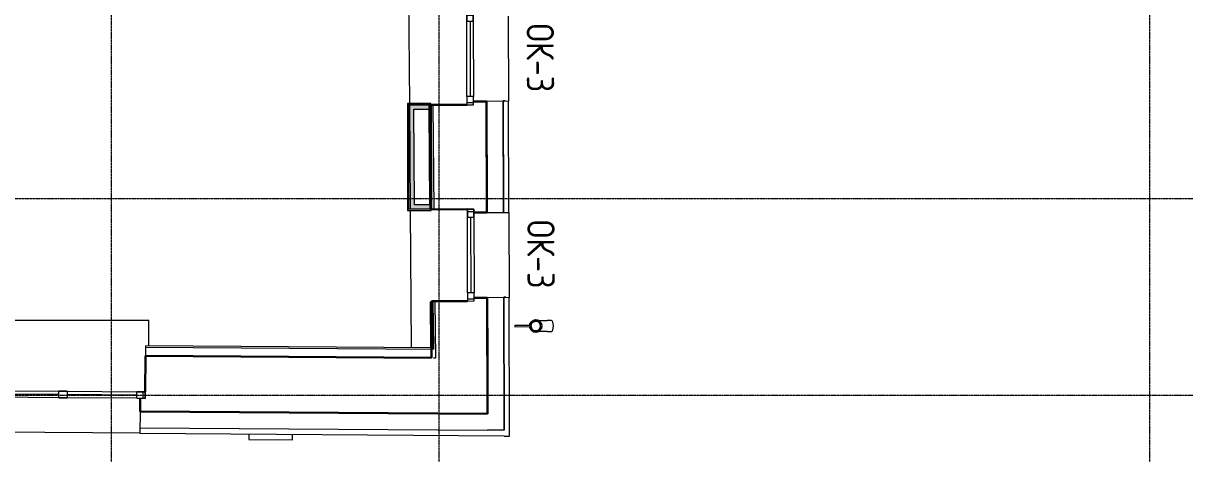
# Model space of a CAD drawing. Header units: millimetres. Extents: x -10178924 to 11692288, y -947381 to 58396.
# Drawn here: x 45044 to 55670, y -92411 to -88468 of the extents above; entities that cross this region are included whole.
import ezdxf

# ---------------------------------------------------------------- set-up
doc = ezdxf.new("R2010")
doc.units = ezdxf.units.MM
doc.linetypes.add('ADSK_Линия сетки', pattern=[25, 20, -2.5, 0, -2.5])
for name, color, linetype, lineweight in [('_ Окна', 7, 'Continuous', 9), ('Марки окон', 7, 'Continuous', 20), ('Обобщенные модели', 7, 'Continuous', 18), ('Окна', 7, 'Continuous', 9), ('Оси', 253, 'Continuous', 9), ('Перекрытие', 7, 'Continuous', 18), ('Стены внутренние', 7, 'Continuous', 18), ('Стены наружные', 7, 'Continuous', 18), ('Стены несущие', 7, 'Continuous', 30), ('Стены отделка', 7, 'Continuous', 30), ('Стены штриховка', 7, 'Continuous', 9), ('ШТРИХОВКА', 252, 'Continuous', 15)]:
    doc.layers.add(name, color=color, linetype=linetype, lineweight=lineweight)
doc.styles.add('GOST Common_2', font='GOST_Common.ttf', dxfattribs={"width": 0.9, "height": 250})

# ---------------------------------------------------------------- blocks, each defined once
blk = doc.blocks.new('оси')
at = {"layer": 'Оси', "linetype": 'ADSK_Линия сетки'}
for p, q in [((52350, -2196), (52350, 46378)), ((55350, -2196), (55350, 46378)), ((61850, -2196), (61850, 46378)), ((-3614, 3950), (62615, 3950)), ((-3614, 2150), (62505, 2150))]:
    blk.add_line(p, q, dxfattribs=at)
blk = doc.blocks.new('окна_rehau_двупольное_2_фрамуги - 1460х2440 _нов_-3905278-План 1-го этажа')
at = {"layer": '_ Окна', "lineweight": 18}
for p, q in [((-750, 75), (-750, 135)), ((-750, 135), (-674, 135)), ((-674, 135), (-674, 75)), ((-38, 75), (-38, 135)), ((-38, 135), (38, 135)), ((38, 135), (38, 75)), ((674, 135), (674, 75)), ((750, 135), (674, 135)), ((750, 75), (750, 135)), ((-674, 75), (-750, 75)), ((38, 75), (-38, 75)), ((674, 75), (750, 75))]:
    blk.add_line(p, q, dxfattribs=at)
at = {"layer": '_ Окна'}
for p, q in [((-730, 75), (-730, 135)), ((730, 75), (730, 135)), ((-674, 105), (-38, 105)), ((38, 105), (674, 105))]:
    blk.add_line(p, q, dxfattribs=at)
at = {"layer": 'Окна'}
for p, q in [((-750, 135), (-750, 75)), ((-674, 135), (-750, 135)), ((-674, 135), (-38, 135)), ((38, 135), (-38, 135)), ((38, 135), (674, 135)), ((750, 135), (674, 135)), ((750, 75), (750, 135)), ((-750, 75), (-674, 75)), ((-38, 75), (-674, 75)), ((-38, 75), (38, 75)), ((674, 75), (38, 75)), ((674, 75), (750, 75))]:
    blk.add_line(p, q, dxfattribs=at)
blk = doc.blocks.new('окна_rehau_однопольное_фрамуга_сверху - 800х2240 _нов_-2056886-План 1-го этажа')
at = {"layer": '_ Окна', "lineweight": 18}
for p, q in [((-420, 75), (-420, 135)), ((-420, 135), (-344, 135)), ((-344, 135), (-344, 75)), ((344, 135), (344, 75)), ((420, 135), (344, 135)), ((420, 75), (420, 135)), ((-344, 75), (-420, 75)), ((344, 75), (420, 75))]:
    blk.add_line(p, q, dxfattribs=at)
at = {"layer": '_ Окна'}
for p, q in [((-400, 75), (-400, 135)), ((400, 75), (400, 135)), ((-344, 105), (344, 105))]:
    blk.add_line(p, q, dxfattribs=at)
at = {"layer": 'Окна'}
for p, q in [((-420, 135), (-420, 75)), ((-344, 135), (-420, 135)), ((-344, 135), (344, 135)), ((420, 135), (344, 135)), ((420, 75), (420, 135)), ((-420, 75), (-344, 75)), ((344, 75), (-344, 75)), ((344, 75), (420, 75))]:
    blk.add_line(p, q, dxfattribs=at)
blk = doc.blocks.new('Водосток - Тип 1 _карниз больше 490мм_-5165756-План 1-го этажа')
at = {"layer": 'Обобщенные модели'}
for p, q in [((75, 306), (75, 264)), ((175, 264), (175, 306)), ((120, 109), (120, -30)), ((130, -30), (130, 109)), ((120, -30), (130, -30))]:
    blk.add_line(p, q, dxfattribs=at)
at = {"layer": 'Обобщенные модели', "flags": 128}
for points in [[(75, 173), (75, 174), (75, 177), (75, 180), (75, 183), (75, 186), (75, 190), (75, 193), (75, 197), (75, 201), (75, 205), (75, 210), (75, 214), (75, 219), (75, 224), (75, 229), (75, 234), (75, 239), (75, 245), (75, 250), (75, 256), (75, 261), (75, 264)], [(175, 264), (175, 258), (175, 252), (175, 247), (175, 242), (175, 236), (175, 231), (175, 226), (175, 221), (175, 216), (175, 212), (175, 207), (175, 203), (175, 199), (175, 195), (175, 191), (175, 188), (175, 184), (175, 181), (175, 178), (175, 175), (175, 173)]]:
    blk.add_lwpolyline(points, dxfattribs=at)
at = {"layer": 'Обобщенные модели'}
for start, end in [(90, 270), (270, 90)]:
    blk.add_arc((125, 160), 52, start, end, dxfattribs=at)
at = {"layer": 'Обобщенные модели', "lineweight": 40}
for start, end in [(90, 270), (270, 90)]:
    blk.add_arc((125, 160), 50, start, end, dxfattribs=at)
at = {"layer": 'Обобщенные модели'}
for start_param, end_param in [(4.712389, 6.283185), (3.141593, 4.712389)]:
    blk.add_ellipse((125, 306), major_axis=(-50, 0), ratio=0.309017, start_param=start_param, end_param=end_param, dxfattribs=at)
blk = doc.blocks.new('1 этаж')
at = {"layer": 'Стены внутренние'}
for points in [[(48584, -65014), (48624, -65014), (48617, -64098), (48577, -64098), (48581, -64591)], [(48617, -64138), (48757, -64138), (48757, -64098), (48617, -64098)], [(48584, -65054), (48765, -65054), (48765, -65014), (48584, -65014)]]:
    blk.add_hatch(color=256, dxfattribs=at).paths.add_polyline_path(points)
at = {"layer": 'Перекрытие'}
for p, q in [((48556, -61420), (48577, -64086)), ((48757, -64098), (48762, -64098)), ((48764, -65014), (48757, -64138)), ((48793, -64097), (49103, -64095)), ((48584, -65066), (48594, -66320)), ((48774, -66321), (48770, -65902)), ((48770, -65902), (48779, -65902)), ((46194, -66072), (44534, -66072)), ((46194, -66303), (46194, -66072)), ((46082, -66725), (46158, -66725))]:
    blk.add_line(p, q, dxfattribs=at)
at = {"layer": 'Стены наружные'}
for p, q in [((49481, -63285), (49483, -64065)), ((49433, -64065), (49433, -64062)), ((49453, -64062), (49433, -64062)), ((49453, -64062), (49453, -64065)), ((49486, -65083), (49489, -65863)), ((49439, -65863), (49439, -65860)), ((49459, -65860), (49439, -65860)), ((49459, -65860), (49459, -65863)), ((46111, -67105), (44696, -67095))]:
    blk.add_line(p, q, dxfattribs=at)
at = {"layer": 'Стены несущие'}
for p, q in [((49283, -64066), (49163, -64066)), ((49286, -65084), (49283, -64066)), ((49283, -64066), (49286, -65039)), ((49103, -64096), (48773, -64097)), ((48773, -64097), (48776, -65055)), ((48776, -65055), (49106, -65054)), ((49166, -65084), (49286, -65084)), ((49289, -65864), (49169, -65864)), ((49292, -66927), (49289, -65864)), ((49289, -65864), (49290, -66417)), ((49109, -65894), (48779, -65895)), ((48779, -65895), (48780, -66413)), ((46161, -66395), (46158, -66725)), ((48780, -66413), (46161, -66395)), ((46161, -66395), (48780, -66413)), ((46113, -66785), (46112, -66905)), ((49292, -66927), (46112, -66905))]:
    blk.add_line(p, q, dxfattribs=at)
at = {"layer": 'Стены отделка', "lineweight": 9}
for p, q in [((49483, -64065), (49283, -64066)), ((49486, -65083), (49483, -64065)), ((48559, -64088), (48559, -65064)), ((48773, -64086), (48561, -64086)), ((48571, -65054), (48571, -64098)), ((48571, -64098), (48773, -64098)), ((48577, -64098), (48584, -65054)), ((48624, -65014), (48617, -64138)), ((48617, -64138), (48757, -64138)), ((48757, -64138), (48757, -64098)), ((48773, -64098), (48773, -64086)), ((48783, -65055), (48773, -64097)), ((48803, -65055), (48793, -64097)), ((48765, -65014), (48624, -65014)), ((48765, -65054), (48765, -65014)), ((48561, -65066), (48776, -65066)), ((48783, -65054), (48571, -65054)), ((48771, -65054), (48771, -65055)), ((48771, -65055), (48776, -65055)), ((48776, -65066), (48776, -65055)), ((49286, -65039), (49286, -65084)), ((49286, -65084), (49486, -65083)), ((49436, -65038), (49436, -65083)), ((49489, -65863), (49289, -65864)), ((49493, -67130), (49489, -65863)), ((48780, -65895), (48784, -66321)), ((48817, -66414), (48812, -65895)), ((46161, -66303), (46161, -66395)), ((48780, -66321), (46161, -66303)), ((46161, -66315), (48796, -66334)), ((48784, -66321), (48796, -66322)), ((48796, -66322), (48796, -66334)), ((48797, -66414), (48797, -66414)), ((48797, -66414), (48817, -66414)), ((49290, -66417), (49292, -66927)), ((46112, -66905), (46111, -67105)), ((46111, -67105), (49443, -67128)), ((47107, -67112), (47107, -67162)), ((47507, -67165), (47507, -67115)), ((49442, -67078), (49292, -67077)), ((49442, -67078), (49442, -67078)), ((49443, -67128), (49443, -67130)), ((49443, -67130), (49493, -67130)), ((47107, -67162), (47507, -67165))]:
    blk.add_line(p, q, dxfattribs=at)
at = {"layer": 'Стены штриховка'}
for p, q in [((49436, -65083), (49433, -64065)), ((49433, -64065), (49436, -65038)), ((48561, -64086), (48559, -64086)), ((48559, -64086), (48559, -64088)), ((48763, -64088), (48559, -64088)), ((48561, -64086), (48561, -65066)), ((48763, -64086), (48763, -64088)), ((48559, -65064), (48776, -65064)), ((48559, -65064), (48559, -65066)), ((48559, -65066), (48561, -65066)), ((48773, -65054), (48773, -65055)), ((49442, -67078), (49439, -65863)), ((49439, -65863), (49442, -67078)), ((48782, -65895), (48786, -66321)), ((48792, -65895), (48796, -66322)), ((48780, -66323), (46161, -66305)), ((46111, -67055), (49292, -67077))]:
    blk.add_line(p, q, dxfattribs=at)
blk.add_blockref('оси', (-6500, -68905))
at = {"layer": 'Обобщенные модели', "rotation": 270.4348437794068}
blk.add_blockref('Водосток - Тип 1 _карниз больше 490мм_-5165756-План 1-го этажа', (49571, -65999), dxfattribs=at)
at = {"layer": 'Окна'}
for name, p, rotation in [('окна_rehau_однопольное_фрамуга_сверху - 800х2240 _нов_-2056886-План 1-го этажа', (49027, -63677), 270.1745227978507), ('окна_rehau_однопольное_фрамуга_сверху - 800х2240 _нов_-2056886-План 1-го этажа', (49033, -65474), 270.1745227978507), ('окна_rehau_двупольное_2_фрамуги - 1460х2440 _нов_-3905278-План 1-го этажа', (45409, -66645), 179.5988121538022)]:
    blk.add_blockref(name, p, dxfattribs=dict(at, rotation=rotation))
at = {"layer": 'Марки окон', "lineweight": 9, "char_height": 250, "width": 684.9, "attachment_point": 5, "rotation": 270.1745, "line_spacing_factor": 1.022766, "style": 'GOST Common_2'}
for insert in [(49774, -63667), (49780, -65465)]:
    blk.add_mtext('\\pxqc,t1.8,3.6,5.4,7.2,9,10.8,12.6,14.4,16.2,18,19.8,21.6,23.4,25.2,27,28.8,30.6,32.4,34.2,36,37.8,39.6,41.4,43.2,45,46.8,48.6,50.4,52.2,54,55.8,57.6;{ОК-3}', dxfattribs=dict(at, insert=insert))

msp = doc.modelspace()

# ---------------------------------------------------------------- block references
at = {"layer": 'ШТРИХОВКА'}
msp.add_blockref('1 этаж', (0, -25118), dxfattribs=at)

doc.saveas('drawing.dxf')
